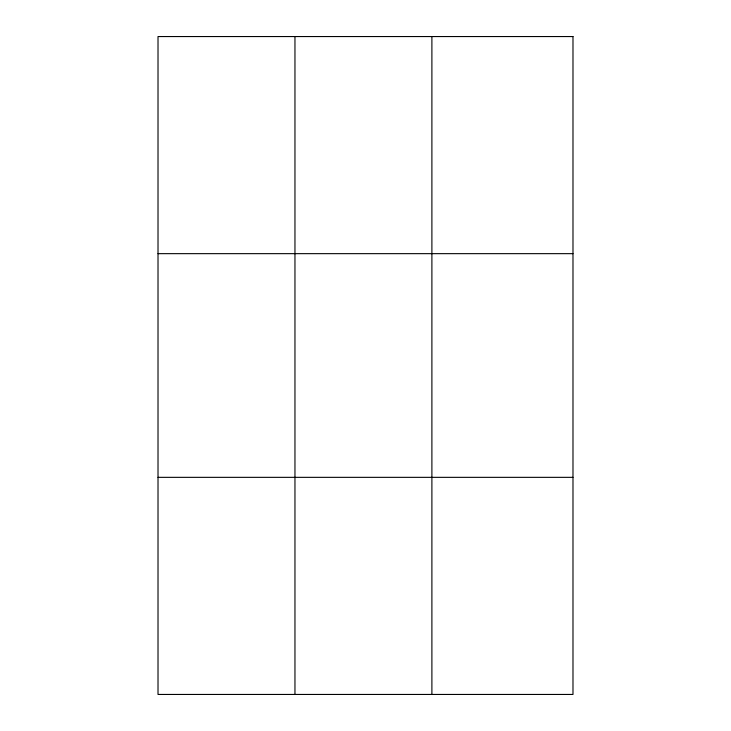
<?xml version="1.0" encoding="UTF-8"?>
<svg xmlns="http://www.w3.org/2000/svg" width="731" height="731" viewBox="0 0 731 731"><rect width="100%" height="100%" fill="white"/><g stroke="black" fill="none" stroke-linecap="round" stroke-linejoin="round"><path stroke-width="1.1" d="M294.959 694.45L294.959 36.55M431.893 694.45L431.893 36.55M158.015 253.657L572.985 253.657M158.015 477.343L572.985 477.343M572.985 36.55L572.985 694.45L158.015 694.45L158.015 36.55L572.985 36.55"/></g></svg>
